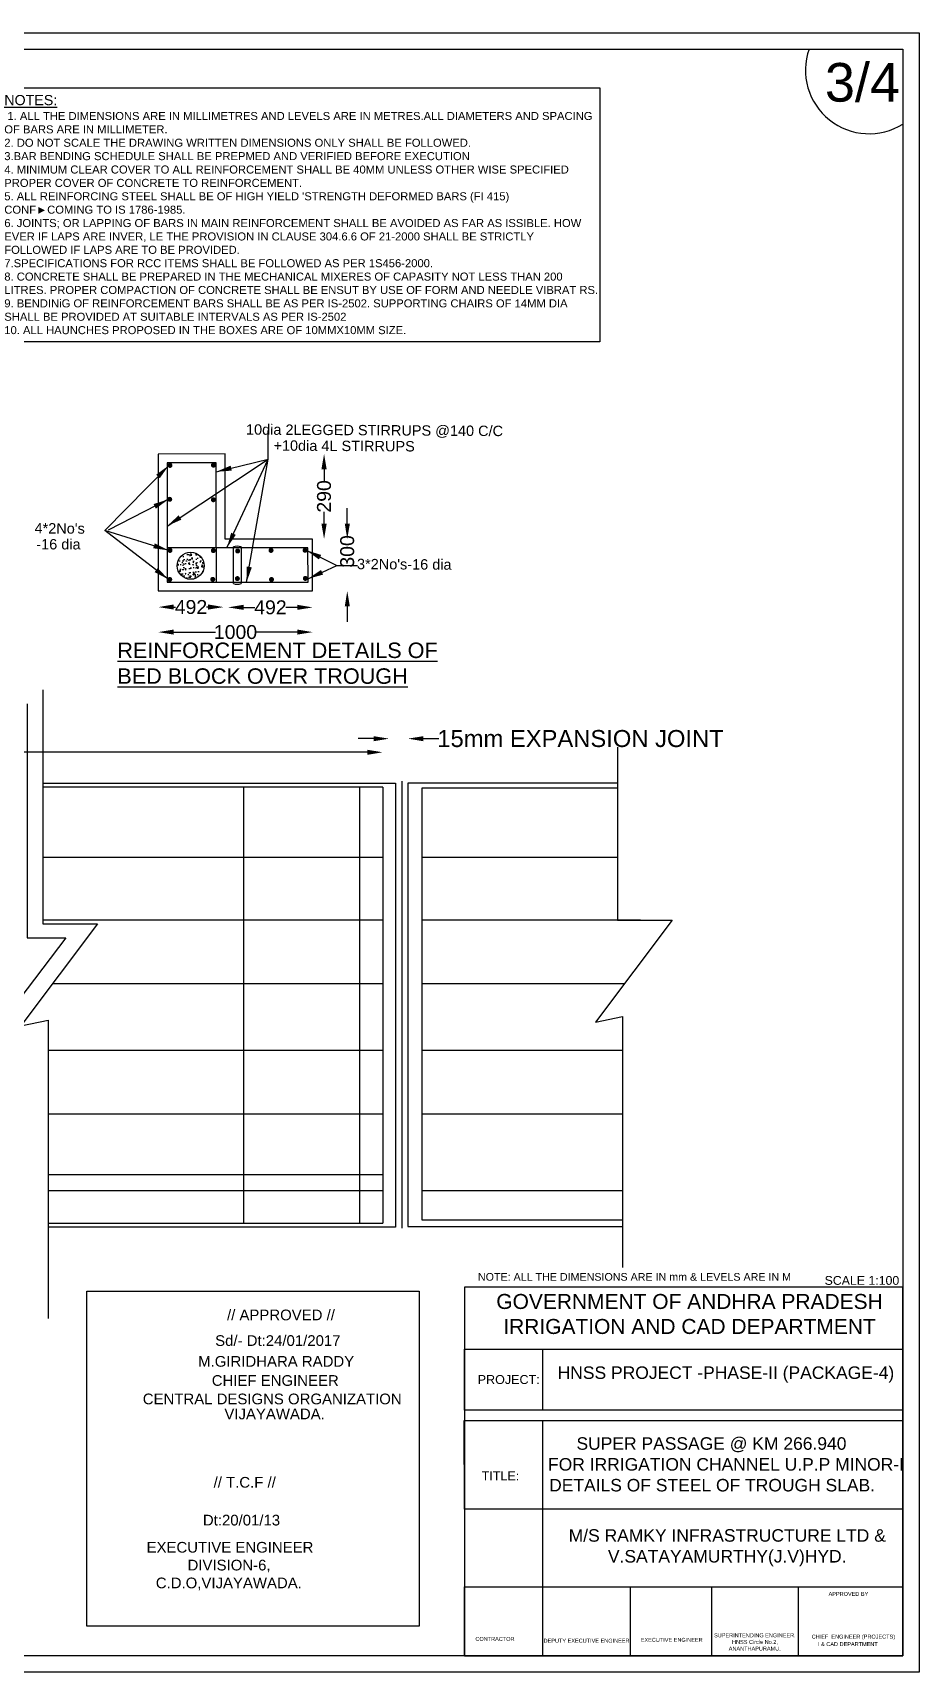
# Model space of a CAD drawing. Header units: millimetres. Extents: x 118265 to 133171, y -57 to 10548.
# Drawn here: x 127437 to 133171, y -57 to 10548 of the extents above; entities that cross this region are included whole.
import ezdxf

# ---------------------------------------------------------------- set-up
doc = ezdxf.new("R2010")
doc.units = ezdxf.units.MM
doc.header["$MEASUREMENT"] = 0
doc.layers.add('DRAWING', color=7, linetype='Continuous')
doc.layers.add('TEXT', color=7, linetype='Continuous')
doc.styles.get("Standard").update_dxf_attribs({"font": 'arial.ttf'})
doc.dimstyles.get("Standard").update_dxf_attribs({"dimtxt": 110, "dimasz": 100, "dimexe": 0.18, "dimexo": 0.0625, "dimgap": 0.09, "dimtad": 0, "dimdec": 0, "dimzin": 0, "dimdsep": 46, "dimtxsty": 'Standard', "dimcen": 0.09, "dimse1": 1, "dimse2": 1, "dimadec": 0, "dimazin": 0, "dimtfac": 1, "dimtdec": 0, "dimtofl": 0, "dimtmove": 0, "dimatfit": 3, "dimfxl": 1, "dimtolj": 1, "dimtzin": 0, "dimarcsym": 0})

# ---------------------------------------------------------------- blocks, each defined once
blk = doc.blocks.new('*D28')
at = {"layer": 'Defpoints', "color": 0}
for p in [(128680, 7824), (129321, 7824), (129247, 7273)]:
    blk.add_point(p, dxfattribs=at)
at = {"layer": 'DRAWING', "color": 0, "lineweight": -2}
for p, q in [((129321, 7724), (129321, 7649)), ((129321, 7373), (129321, 7449))]:
    blk.add_line(p, q, dxfattribs=at)
at = {"layer": 'DRAWING', "color": 0}
for points in [[(129304, 7724), (129338, 7724), (129321, 7824)], [(129304, 7373), (129338, 7373), (129321, 7273)]]:
    blk.add_solid(points, dxfattribs=at)
at = {"layer": 'DRAWING', "color": 0, "insert": (129321, 7549), "char_height": 90, "attachment_point": 5, "rotation": 90}
blk.add_mtext('\\A1;290', dxfattribs=at)
blk = doc.blocks.new('*D29')
at = {"layer": 'Defpoints', "color": 0}
for p in [(129247, 7273), (129471, 7273), (129247, 6937)]:
    blk.add_point(p, dxfattribs=at)
at = {"layer": 'DRAWING', "color": 0, "lineweight": -2}
for p, q in [((129471, 7373), (129471, 7473)), ((129471, 6837), (129471, 6737))]:
    blk.add_line(p, q, dxfattribs=at)
at = {"layer": 'DRAWING', "color": 0}
for points in [[(129455, 7373), (129488, 7373), (129471, 7273)], [(129455, 6837), (129488, 6837), (129471, 6937)]]:
    blk.add_solid(points, dxfattribs=at)
at = {"layer": 'DRAWING', "color": 0, "insert": (129471, 7193), "char_height": 90, "attachment_point": 5, "rotation": 90}
blk.add_mtext('\\A1;300', dxfattribs=at)
blk = doc.blocks.new('*D30')
at = {"layer": 'Defpoints', "color": 0}
for p in [(128700, 6937), (129247, 6937), (129247, 6831)]:
    blk.add_point(p, dxfattribs=at)
at = {"layer": 'DRAWING', "color": 0, "lineweight": -2}
for p, q in [((128800, 6831), (128873, 6831)), ((129147, 6831), (129074, 6831))]:
    blk.add_line(p, q, dxfattribs=at)
at = {"layer": 'DRAWING', "color": 0}
for points in [[(128800, 6848), (128800, 6815), (128700, 6831)], [(129147, 6848), (129147, 6815), (129247, 6831)]]:
    blk.add_solid(points, dxfattribs=at)
at = {"layer": 'DRAWING', "color": 0, "insert": (128974, 6831), "char_height": 90, "attachment_point": 5}
blk.add_mtext('\\A1;492', dxfattribs=at)
blk = doc.blocks.new('*D31')
at = {"layer": 'Defpoints', "color": 0}
for p in [(128249, 6937), (128249, 6833), (128671, 6827)]:
    blk.add_point(p, dxfattribs=at)
at = {"layer": 'DRAWING', "color": 0, "lineweight": -2}
for p, q in [((128349, 6833), (128359, 6833)), ((128571, 6833), (128561, 6833))]:
    blk.add_line(p, q, dxfattribs=at)
at = {"layer": 'DRAWING', "color": 0}
for points in [[(128349, 6850), (128349, 6817), (128249, 6833)], [(128571, 6850), (128571, 6817), (128671, 6833)]]:
    blk.add_solid(points, dxfattribs=at)
at = {"layer": 'DRAWING', "color": 0, "insert": (128460, 6833), "char_height": 90, "attachment_point": 5}
blk.add_mtext('\\A1;492', dxfattribs=at)
blk = doc.blocks.new('*D27')
at = {"layer": 'Defpoints', "color": 0}
for p in [(128249, 6937), (129247, 6937), (129247, 6671)]:
    blk.add_point(p, dxfattribs=at)
at = {"layer": 'DRAWING', "color": 0, "lineweight": -2}
for p, q in [((128349, 6671), (128618, 6671)), ((129147, 6671), (128878, 6671))]:
    blk.add_line(p, q, dxfattribs=at)
at = {"layer": 'DRAWING', "color": 0}
for points in [[(128349, 6688), (128349, 6655), (128249, 6671)], [(129147, 6688), (129147, 6655), (129247, 6671)]]:
    blk.add_solid(points, dxfattribs=at)
at = {"layer": 'DRAWING', "color": 0, "insert": (128748, 6671), "char_height": 90, "attachment_point": 5}
blk.add_mtext('\\A1;1000', dxfattribs=at)
blk = doc.blocks.new('*D42')
at = {"layer": 'Defpoints', "color": 0}
for p in [(118670, 5694), (118592, 2823), (127535, 2823)]:
    blk.add_point(p, dxfattribs=at)
at = {"layer": 'DRAWING', "color": 0, "lineweight": -2}
for p, q in [((118592, 5594), (118592, 4417)), ((118592, 2923), (118592, 4099))]:
    blk.add_line(p, q, dxfattribs=at)
at = {"layer": 'DRAWING', "color": 0}
for points in [[(118576, 5594), (118609, 5594), (118592, 5694)], [(118576, 2923), (118609, 2923), (118592, 2823)]]:
    blk.add_solid(points, dxfattribs=at)
at = {"layer": 'DRAWING', "color": 0, "insert": (118592, 4258), "char_height": 110, "attachment_point": 5, "rotation": 90}
blk.add_mtext('\\A1;1304', dxfattribs=at)
blk = doc.blocks.new('*D43')
at = {"layer": 'Defpoints', "color": 0}
for p in [(129700, 5894), (118433, 5694), (129700, 5669)]:
    blk.add_point(p, dxfattribs=at)
at = {"layer": 'DRAWING', "color": 0, "lineweight": -2}
for p, q in [((118533, 5894), (123902, 5894)), ((129600, 5894), (124231, 5894))]:
    blk.add_line(p, q, dxfattribs=at)
at = {"layer": 'DRAWING', "color": 0}
for points in [[(118533, 5910), (118533, 5877), (118433, 5894)], [(129600, 5910), (129600, 5877), (129700, 5894)]]:
    blk.add_solid(points, dxfattribs=at)
at = {"layer": 'DRAWING', "color": 0, "insert": (124066, 5894), "char_height": 110, "attachment_point": 5}
blk.add_mtext('\\A1;8985', dxfattribs=at)
blk = doc.blocks.new('*D44')
at = {"layer": 'Defpoints', "color": 0}
for p in [(129864, 5982), (129741, 5694), (129864, 5694)]:
    blk.add_point(p, dxfattribs=at)
at = {"layer": 'DRAWING', "color": 0, "lineweight": -2}
for p, q in [((129641, 5982), (129541, 5982)), ((129964, 5982), (130064, 5982))]:
    blk.add_line(p, q, dxfattribs=at)
at = {"layer": 'DRAWING', "color": 0}
for points in [[(129641, 5998), (129641, 5965), (129741, 5982)], [(129964, 5998), (129964, 5965), (129864, 5982)]]:
    blk.add_solid(points, dxfattribs=at)
at = {"layer": 'DRAWING', "color": 0, "insert": (130980, 5982), "char_height": 110, "attachment_point": 5}
blk.add_mtext('\\A1;15mm EXPANSION JOINT', dxfattribs=at)

msp = doc.modelspace()

# ---------------------------------------------------------------- hatches: boundary and pattern name
at = {"layer": 'DRAWING'}
h = msp.add_hatch(dxfattribs=at)
h.set_pattern_fill('AR-CONC', color=256, scale=8.386509, style=0)
h.set_pattern_definition([(50, (35430.27, 722.74), (60.153091, -5.262714), [6.28988, -69.1887]), (355, (35430.27, 722.74), (-11.636393, 63.082663), [5.031906, -55.35096]), (100.4514, (35435.284, 722.303), (48.516743, 57.81991), [5.345577, -58.80135]), (46.1842, (35430.27, 739.515), (89.50427, -13.88127), [9.43482, -103.78305]), (96.6356, (35437.73, 738.36), (78.385574, 81.694485), [8.01837, -88.20201]), (351.1842, (35430.27, 739.515), (78.38551, 81.69455), [7.54786, -83.02644]), (21, (35438.66, 735.32), (50.059665, -33.76567), [6.28988, -69.1887]), (326, (35438.66, 735.32), (20.405663, 60.814776), [5.031906, -55.35096]), (71.4514, (35442.83, 732.51), (70.46535, 27.04905), [5.345577, -58.80135]), (37.5, (35430.271, 722.742), (1.0197874, 27.918174), [0, -54.68004, 0, -56.189612, 0, -55.560624]), (7.5, (35430.27, 722.742), (22.062351, 33.077375), [0, -32.036465, 0, -53.422064, 0, -21.175936]), (327.5, (35411.57, 722.742), (44.769068, -1.8915664), [0, -20.966273, 0, -65.414772, 0, -86.80037]), (317.5, (35403.183, 722.74), (48.908962, 8.395314), [0, -27.256155, 0, -43.442118, 0, -61.640843])])
h.paths.add_polyline_path([(128545.3, 7100.5, 1), (128370, 7100.5, 1)])

# ---------------------------------------------------------------- linework, layer by layer
for points in [[(118264.9, 10548.1), (133171.3, 10548.1), (133171.3, -57.1), (118264.9, -57.1)], [(118370.6, 10442.4), (133065.7, 10442.4), (133065.7, 48.5), (118370.6, 48.5)], [(127122.5, 10191.9), (131104.6, 10191.9), (131104.6, 8549.5), (127122.5, 8549.5)], [(128305.6, 7766.3), (128305.6, 6994.2), (129217.3, 6994.2), (129217, 7216.4), (128623.1, 7216.4), (128623.1, 7766.9)], [(127785.8, 2407.6), (129937.3, 2407.6), (129937.3, 241.7), (127785.8, 241.7)]]:
    msp.add_lwpolyline(points, close=True, dxfattribs=at)
for points in [[(128248.5, 7823.2), (128248.5, 6937.1), (129246.8, 6937.1), (129246.8, 7273.4), (128680.1, 7273.4), (128680.1, 7824.1), (128248.5, 7823.2)], [(128623.1, 7216.4), (128305.6, 7216.4)], [(128623.1, 7216.4), (128623.1, 6994.2)], [(128734.7, 6986.2), (128734.7, 7222)], [(128784.3, 7222), (128784.3, 6986.2)], [(127502, 6298.3), (127502, 4784.6), (127856.2, 4784.6)], [(127399.8, 6208.1), (127399.8, 4694.4), (127649.3, 4694.4)], [(131218.7, 5927.8), (131218.7, 4808.6), (131572.8, 4808.6)], [(127502, 5693.8), (129782.2, 5693.8)], [(129700.2, 5668.8), (127502, 5668.8)], [(128799.3, 5668.8), (128799.3, 2847.6)], [(129551.2, 5668.8), (129551.2, 2847.6)], [(129700.2, 5668.8), (129700.2, 2847.6)], [(129782.2, 5693.8), (129782.2, 2822.7)], [(129824.4, 5707.5), (129824.4, 2815.7)], [(131218.7, 5693.8), (129863.7, 5693.8), (129863.7, 2825.4), (131252, 2825.4)], [(131218.7, 5660.7), (129952.7, 5660.7), (129952.7, 2868.4), (131252, 2868.4)], [(129700.2, 5213.9), (127502, 5213.9)], [(131218.7, 5213.9), (129952.7, 5213.9)], [(127856.2, 4784.6), (127360, 4124.8), (127535.4, 4160.7), (127535.4, 2231)], [(129700.2, 4808.6), (127502, 4808.6)], [(131368.6, 4808.6), (129952.7, 4808.6)], [(131572.8, 4808.6), (131076.7, 4148.8), (131252, 4184.7), (131252, 2560)], [(127649.3, 4694.4), (127148.3, 4033), (127323.6, 4068.9), (127323.6, 2139.2)], [(129700.2, 4395.9), (127563.9, 4395.9)], [(131262.5, 4395.9), (129952.7, 4395.9)], [(129700.2, 3965.6), (127535.4, 3965.6)], [(131252, 3965.6), (129952.7, 3965.6)], [(129700.2, 3552.5), (127535.4, 3552.5)], [(131252, 3552.5), (129952.7, 3552.5)], [(129700.2, 3159.6), (127535.4, 3159.6)], [(129700.2, 3057.3), (127535.4, 3057.3)], [(131252, 3057.3), (129952.7, 3057.3)], [(127535.4, 2847.6), (129700.2, 2847.6)], [(129782.2, 2822.7), (127535.4, 2822.7)]]:
    msp.add_lwpolyline(points, dxfattribs=at)
at = {"layer": 'DRAWING', "const_width": 16.1}
for points in [[(128316.4, 7749.3, 1), (128332.4, 7749.3, 1)], [(128597.1, 7751.2, 1), (128613.1, 7751.2, 1)], [(128314.4, 7530.2, 1), (128330.5, 7530.2, 1)], [(128596.8, 7527.4, 1), (128612.8, 7527.4, 1)], [(128316.3, 7199.7, 1), (128332.4, 7199.7, 1)], [(128596.7, 7198.7, 1), (128612.8, 7198.7, 1)], [(128753.9, 7195.9, 1), (128770, 7195.9, 1)], [(128969.8, 7199.6, 1), (128985.9, 7199.6, 1)], [(129190, 7200.5, 1), (129206.1, 7200.5, 1)], [(128314.4, 7011.7, 1), (128330.5, 7011.7, 1)], [(128593, 7012.6, 1), (128609, 7012.6, 1)], [(128752, 7017.3, 1), (128768.1, 7017.3, 1)], [(128972.6, 7011.6, 1), (128988.7, 7011.6, 1)], [(129191.9, 7018.2, 1), (129208, 7018.2, 1)]]:
    msp.add_lwpolyline(points, format="xyb", close=True, dxfattribs=at)
at = {"layer": 'DRAWING'}
msp.add_circle((128457.7, 7100.5), 87.7, dxfattribs=at)
for centre, radius, start, end in [((132847, 10306.7), 411.6, 160.74121, 302.09435), ((128759.5, 7159.1), 67.6, 68.45511, 111.54489), ((128759.5, 7039.1), 58.4, 244.87656, 295.12344)]:
    msp.add_arc(centre, radius, start, end, dxfattribs=at)
at = {"layer": 'TEXT'}
for points in [[(133065.7, 2433.4), (130230.3, 2433.4), (130230.3, 48.5), (133065.7, 48.5)], [(130230.3, 2031.6), (133065.7, 2031.6), (133065.7, 1638.5), (130230.3, 1638.5)], [(130228.3, 1572.1), (133065.7, 1572.1), (133065.7, 998.1), (130230.3, 998.1)], [(130230.3, 496), (133065.7, 496), (133065.7, 48.5), (130230.3, 48.5)]]:
    msp.add_lwpolyline(points, close=True, dxfattribs=at)
for points in [[(130733.7, 2031.6), (130733.7, 1638.5)], [(130733.7, 1568.5), (130733.7, 48.5)], [(131300.3, 496), (131300.3, 48.5)], [(131827.9, 496), (131827.9, 48.5)], [(132388.1, 496), (132388.1, 48.5)]]:
    msp.add_lwpolyline(points, dxfattribs=at)

# ---------------------------------------------------------------- texts
at = {"layer": 'Defpoints', "attachment_point": 1}
for s, insert, char_height, width in [('-16 dia', (127459.4, 7273.1), 67.09, 293.656), ('{\\LREINFORCEMENT DETAILS OF BED BLOCK OVER TROUGH}', (127983.7, 6603.5), 100, 2066.962)]:
    msp.add_mtext(s, dxfattribs=dict(at, insert=insert, char_height=char_height, width=width))
at = {"layer": 'DRAWING'}
for s, height, p in [('10dia 2LEGGED STIRRUPS @140 C/C', 67.092, (128815.9, 7948.8)), ('+10dia 4L STIRRUPS', 67.092, (128993.5, 7845.1)), ("4*2No's", 67.09, (127447.7, 7309.6)), ("3*2No's-16 dia", 67.092, (129533.9, 7078.3))]:
    msp.add_text(s, height=height, rotation=359.65712, dxfattribs=at).set_placement(p)
at = {"layer": 'DRAWING', "insert": (128676.2, 1648.1), "char_height": 69.164, "width": 672.866, "attachment_point": 1}
msp.add_mtext('VIJAYAWADA. ', dxfattribs=at)
at = {"layer": 'TEXT'}
for s, height, p in [('3/4', 250, (132561.4, 10102.7)), ('SCALE 1:100', 57.046, (132559.3, 2448.8)), ('// APPROVED //', 69.164, (128693.1, 2219.4)), ('Sd/- Dt:24/01/2017', 69.164, (128616.4, 2053.7)), ('M.GIRIDHARA RADDY', 69.164, (128506.5, 1919.1)), ('CHIEF ENGINEER', 69.164, (128594.6, 1795.4)), ('CENTRAL DESIGNS ORGANIZATION', 69.164, (128148.3, 1676.1)), ('// T.C.F //', 69.164, (128606.3, 1136.7)), ('Dt:20/01/13', 69.164, (128537.1, 892.1)), ('APPROVED BY', 25.665, (132585, 436.4)), ('CONTRACTOR', 25.66, (130300.3, 145.3)), ('I & CAD DEPARTMENT', 25.665, (132516.5, 112))]:
    msp.add_text(s, height=height, dxfattribs=at).set_placement(p)
at = {"layer": 'TEXT', "attachment_point": 1}
for s, insert, char_height, width in [("{\\H1.2685x;\\LNOTES: \\P} 1. ALL THE DIMENSIONS ARE IN MILLIMETRES AND LEVELS ARE IN METRES.ALL DIAMETERS AND SPACING OF BARS ARE IN MILLIMETER. \\P2. DO NOT SCALE THE DRAWING WRITTEN DIMENSIONS ONLY SHALL BE FOLLOWED.\\P3.BAR BENDING SCHEDULE SHALL BE PREPMED AND VERIFIED BEFORE EXECUTION\\P4. MINIMUM CLEAR COVER TO ALL REINFORCEMENT SHALL BE 40MM UNLESS OTHER WISE SPECIFIED PROPER COVER OF CONCRETE TO REINFORCEMENT.\\P5. ALL REINFORCING STEEL SHALL BE OF HIGH YIELD 'STRENGTH DEFORMED BARS (FI 415) CONF►COMING TO IS 1786-1985. \\P6. JOINTS; OR LAPPING OF BARS IN MAIN REINFORCEMENT SHALL BE AVOIDED AS FAR AS ISSIBLE. HOW EVER IF LAPS ARE INVER, LE THE PROVISION IN CLAUSE 304.6.6 OF 21-2000 SHALL BE STRICTLY FOLLOWED IF LAPS ARE TO BE PROVIDED.\\P7.SPECIFICATIONS FOR RCC ITEMS SHALL BE FOLLOWED AS PER 1S456-2000. ^J8. CONCRETE SHALL BE PREPARED IN THE MECHANICAL MIXERES OF CAPASITY NOT LESS THAN 200 LITRES. PROPER COMPACTION OF CONCRETE SHALL BE ENSUT BY USE OF FORM AND NEEDLE VIBRAT RS. \\P9. BENDINiG OF REINFORCEMENT BARS SHALL BE AS PER IS-2502. SUPPORTING CHAIRS OF 14MM DIA SHALL BE PROVIDED AT SUITABLE INTERVALS AS PER IS-2502\\P10. ALL HAUNCHES PROPOSED IN THE BOXES ARE OF 10MMX10MM SIZE. ", (127252.2, 10145.7), 51.9374, 3834.68), ('NOTE: ALL THE DIMENSIONS ARE IN mm & LEVELS ARE IN M', (130316.4, 2525.1), 49.523, 2021.292), ('PROJECT:', (130314.9, 1865.2), 58.08, 541.95), ('\\pi386.7;SUPER PASSAGE @ KM 266.940\\P\\pi14.33;      FOR IRRIGATION CHANNEL U.P.P MINOR-I                         \\P\\pi209.78;DETAILS OF STEEL OF TROUGH SLAB.', (130567.3, 1462.7), 80.849, 2509.775), ('TITLE:', (130340.6, 1241.4), 58.08, 314.971), ('\\pi438.93;M/S RAMKY INFRASTRUCTURE LTD &\\P\\pi692.73;V.SATAYAMURTHY(J.V)HYD.', (130464.7, 868.1), 80.849, 2918.884), ('\\pi945.96; EXECUTIVE ENGINEER\\P\\pi1237.9;DIVISION-6,\\P\\pi1032.5;C.D.O,VIJAYAWADA. ', (127200, 785.6), 69.164, 2996.695), ('DEPUTY EXECUTIVE ENGINEER  ', (130741.2, 159.6), 25.665, 720.816), ('  EXECUTIVE ENGINEER  ', (131349.9, 165.1), 25.665, 720.816), ('\\pi183.39;SUPERINTENDING ENGINEER.\\P\\pi299.58;HNSS Circle No.2,\\P\\pi278.21;ANANTHAPURAMU.', (131660.8, 194.3), 25.665, 889.961), ('CHIEF  ENGINEER (PROJECTS)', (132475.6, 185.9), 25.665, 578.182)]:
    msp.add_mtext(s, dxfattribs=dict(at, insert=insert, char_height=char_height, width=width))
at = {"layer": 'TEXT', "color": 7, "width": 2766.856, "attachment_point": 5}
for s, insert, char_height in [('GOVERNMENT OF ANDHRA PRADESH\\PIRRIGATION AND CAD DEPARTMENT', (131685.2, 2259.6), 97.019), ('HNSS PROJECT -PHASE-II (PACKAGE-4)', (131920.9, 1868.5), 80.849)]:
    msp.add_mtext(s, dxfattribs=dict(at, insert=insert, char_height=char_height))

# ---------------------------------------------------------------- dimensions: what is measured, and where the dimension line sits
at = {"layer": 'DRAWING'}
dim = msp.add_linear_dim(base=(129320.9, 7824.1), p1=(129246.8, 7273.4), p2=(128680.1, 7824.1), angle=90, text='290', dimstyle='Standard', override={"dimtxt": 90}, dxfattribs=at)
dim.commit()
dim.dimension.update_dxf_attribs({"geometry": '*D28', "text_midpoint": (129320.9, 7548.8)})
dim = msp.add_linear_dim(base=(129471.2, 7273.4), p1=(129246.8, 6937.1), p2=(129246.8, 7273.4), angle=90, text='300', dimstyle='Standard', override={"dimtxt": 90}, dxfattribs=at)
dim.commit()
dim.dimension.update_dxf_attribs({"geometry": '*D29', "text_midpoint": (129471.2, 7193.4), "dimtype": 160})
for base, p1, p2, text, override, picture, middle in [((128248.5, 6833.4), (128671.1, 6826.5), (128248.5, 6937.1), '492', {"dimtxt": 90}, '*D31', (128459.8, 6833.4)), ((129246.8, 6671.2), (128248.5, 6937.1), (129246.8, 6937.1), '1000', {"dimtxt": 90}, '*D27', (128747.7, 6671.2)), ((129246.8, 6831.4), (128700.5, 6937.1), (129246.8, 6937.1), '492', {"dimtxt": 90}, '*D30', (128973.6, 6831.4)), ((129863.7, 5981.6), (129740.7, 5693.8), (129863.7, 5693.8), '15mm EXPANSION JOINT', {"dimfxl": 2000}, '*D44', (130980.3, 5981.6)), ((129700.2, 5893.7), (118432.5, 5693.8), (129700.2, 5668.8), '8985', {"dimfxl": 2000}, '*D43', (124066.4, 5893.7))]:
    dim = msp.add_linear_dim(base=base, p1=p1, p2=p2, text=text, dimstyle='Standard', override=override, dxfattribs=at)
    dim.commit()
    dim.dimension.update_dxf_attribs({"geometry": picture, "text_midpoint": middle})
dim = msp.add_linear_dim(base=(118592.4, 2822.7), p1=(118669.6, 5693.8), p2=(127535.4, 2822.7), angle=90, text='1304', dimstyle='Standard', dxfattribs=at)
dim.commit()
dim.dimension.update_dxf_attribs({"geometry": '*D42', "text_midpoint": (118592.4, 4258.2)})

# ---------------------------------------------------------------- leaders
for points in [[(128819.9, 6994.2), (128960.2, 7789), (128960.2, 7975.3)], [(128316.4, 7749.3), (127902.3, 7327.7)], [(128305.6, 7357.5), (128960.2, 7789)], [(128623.1, 7708.6), (128960.2, 7789)], [(128692.6, 7216.4), (128960.2, 7789)], [(128314.4, 7530.2), (127924.4, 7330)], [(128316.3, 7199.7), (127902.3, 7327.7)], [(128314.4, 7011.7), (127902.3, 7327.7)], [(129206.1, 7200.5), (129403.1, 7101.4), (129537.4, 7101.4)], [(129217.3, 7016.5), (129403.1, 7101.4)]]:
    msp.add_leader(points, dimstyle='Standard', override={"dimgap": 0.09, "dimtad": 0}, dxfattribs=at)

doc.saveas('drawing.dxf')
